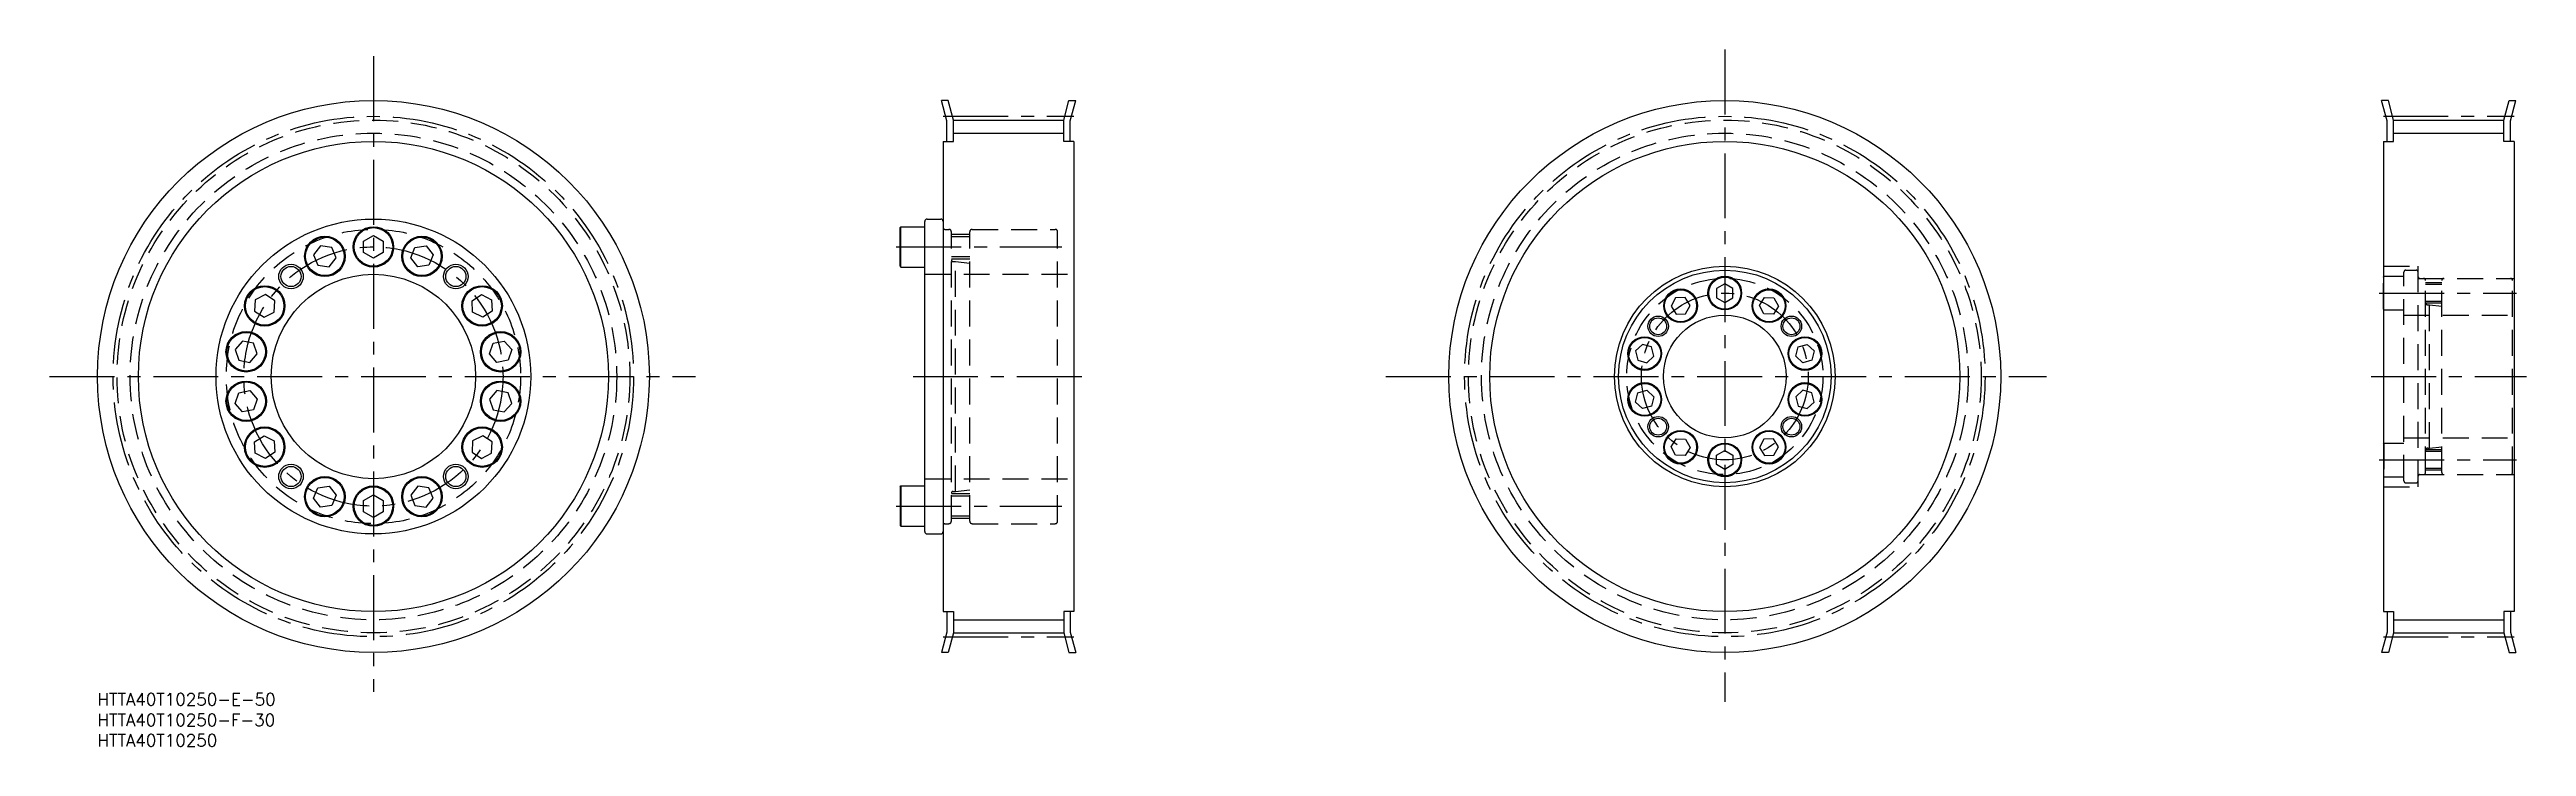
# Model space of a CAD drawing. Extents: x -12 to 594, y -13 to 157.
import ezdxf

# ---------------------------------------------------------------- set-up
doc = ezdxf.new("R2010")
doc.units = 0
doc.header["$LTSCALE"] = 0.5
doc.linetypes.add('CENTER', pattern=[50.8, 31.75, -6.35, 6.35, -6.35])
doc.linetypes.add('DASHED', pattern=[19.05, 12.7, -6.35])
for name, color, linetype in [('MSM_CENTER', 1, 'CENTER'), ('MSM_CONTINUOUS', 7, 'CONTINUOUS'), ('MSM_DASHED', 4, 'DASHED'), ('MSM_NARROW', 5, 'CONTINUOUS'), ('MSM_PART_NUMBER', 7, 'CONTINUOUS')]:
    doc.layers.add(name, color=color, linetype=linetype)
doc.styles.get("Standard").update_dxf_attribs({"font": 'txt.shx', "height": 3, "bigfont": 'bigfont.shx'})

# ---------------------------------------------------------------- blocks, each defined once
blk = doc.blocks.new('*U2')
at = {"layer": 'MSM_PART_NUMBER'}
blk.add_text('HTTA40T10250-E-50', height=3, dxfattribs=at).set_placement((0, -3))
blk = doc.blocks.new('*U3')
at = {"layer": 'MSM_PART_NUMBER'}
blk.add_text('HTTA40T10250-F-30', height=3, dxfattribs=at).set_placement((0, -8))
blk = doc.blocks.new('*U4')
at = {"layer": 'MSM_PART_NUMBER'}
blk.add_text('HTTA40T10250', height=3, dxfattribs=at).set_placement((0, -13))

msp = doc.modelspace()

# ---------------------------------------------------------------- linework, layer by layer
at = {"layer": 'MSM_CENTER'}
for p, q in [((67.5, 155.87), (67.5, 0.35)), ((398.1, 157.48), (398.1, -2.05)), ((206.88, 141.16), (238.88, 141.16)), ((559.21, 141.16), (591.21, 141.16)), ((195.38, 109.2), (235.88, 109.2)), ((558.21, 97.9), (591.81, 97.9)), ((-11.73, 77.5), (146.28, 77.5)), ((199.51, 77.5), (241.88, 77.5)), ((315.17, 77.5), (476.79, 77.5)), ((556.21, 77.5), (594.21, 77.5)), ((558.21, 57.1), (591.81, 57.1)), ((195.38, 45.8), (235.88, 45.8)), ((206.88, 13.84), (238.88, 13.84)), ((559.21, 13.84), (591.21, 13.84))]:
    msp.add_line(p, q, dxfattribs=at)
for centre, radius in [((67.5, 77.5), 63.66), ((398.1, 77.5), 63.66), ((67.5, 77.5), 31.7), ((398.1, 77.5), 20.4)]:
    msp.add_circle(centre, radius, dxfattribs=at)
at = {"layer": 'MSM_CONTINUOUS'}
for p, q in [((207.78, 140.01), (206.44, 145)), ((208.1, 145), (206.44, 145)), ((207.78, 135), (207.78, 140.01)), ((209.38, 140.22), (208.1, 145)), ((209.38, 135), (209.38, 140.22)), ((209.38, 140.22), (236.38, 140.22)), ((236.38, 140.22), (237.66, 145)), ((236.38, 135), (236.38, 140.22)), ((237.66, 145), (239.32, 145)), ((237.98, 140.01), (239.32, 145)), ((237.98, 135), (237.98, 140.01)), ((560.11, 140.01), (558.77, 145)), ((560.43, 145), (558.77, 145)), ((560.11, 135), (560.11, 140.01)), ((561.71, 140.23), (560.43, 145)), ((561.71, 135), (561.71, 140.23)), ((561.71, 140.23), (588.71, 140.23)), ((588.71, 140.23), (589.99, 145)), ((588.71, 135), (588.71, 140.23)), ((589.99, 145), (591.65, 145)), ((590.31, 140.01), (591.65, 145)), ((590.31, 135), (590.31, 140.01)), ((206.88, 135), (206.88, 20)), ((206.88, 135), (209.38, 135)), ((238.88, 135), (236.38, 135)), ((238.88, 135), (238.88, 20)), ((559.21, 135), (559.21, 20)), ((559.21, 135), (561.71, 135)), ((591.21, 135), (588.71, 135)), ((591.21, 135), (591.21, 20)), ((202.38, 39.6), (202.38, 115.4)), ((202.98, 116), (206.28, 116)), ((54.59, 109.46), (52.88, 107.28)), ((57.33, 109.08), (54.59, 109.46)), ((55.96, 109.27), (55.96, 109.27)), ((56.65, 109.17), (56.65, 109.17)), ((58.37, 106.51), (57.33, 109.08)), ((65.1, 110.59), (67.5, 111.97)), ((65.1, 107.81), (65.1, 110.59)), ((67.5, 111.97), (69.9, 110.59)), ((69.9, 110.59), (69.9, 107.81)), ((76.63, 106.51), (77.67, 109.08)), ((77.67, 109.08), (80.41, 109.46)), ((80.41, 109.46), (82.12, 107.28)), ((196.38, 113.91), (196.52, 114.15)), ((196.38, 104.49), (196.38, 113.91)), ((196.52, 104.25), (196.52, 114.15)), ((196.52, 114.15), (202.38, 114.15)), ((52.88, 107.28), (53.92, 104.71)), ((53.92, 104.71), (56.66, 104.32)), ((56.66, 104.32), (58.37, 106.51)), ((67.5, 106.43), (65.1, 107.81)), ((69.9, 107.81), (67.5, 106.43)), ((78.34, 104.32), (76.63, 106.51)), ((81.08, 104.71), (78.34, 104.32)), ((82.12, 107.28), (81.08, 104.71)), ((196.38, 104.49), (196.52, 104.25)), ((196.52, 104.25), (202.38, 104.25)), ((41.06, 97.53), (38.59, 96.27)), ((43.38, 96.02), (41.06, 97.53)), ((91.62, 96.02), (93.94, 97.53)), ((93.94, 97.53), (96.41, 96.27)), ((398.1, 100.21), (396.1, 99.05)), ((396.1, 99.05), (396.1, 96.75)), ((400.1, 99.05), (398.1, 100.21)), ((400.1, 96.75), (400.1, 99.05)), ((38.59, 96.27), (38.44, 93.51)), ((38.44, 93.51), (40.77, 92)), ((40.77, 92), (43.24, 93.26)), ((43.24, 93.26), (43.38, 96.02)), ((91.76, 93.26), (91.62, 96.02)), ((94.23, 92), (91.76, 93.26)), ((96.56, 93.51), (94.23, 92)), ((96.41, 96.27), (96.56, 93.51)), ((386.06, 96.76), (384.98, 94.72)), ((384.98, 94.72), (386.2, 92.76)), ((388.37, 96.84), (386.06, 96.76)), ((386.2, 92.76), (388.51, 92.84)), ((389.59, 94.88), (388.37, 96.84)), ((388.51, 92.84), (389.59, 94.88)), ((396.1, 96.75), (398.1, 95.59)), ((398.1, 95.59), (400.1, 96.75)), ((406.6, 94.88), (407.82, 96.84)), ((407.68, 92.84), (406.6, 94.88)), ((409.99, 92.76), (407.68, 92.84)), ((407.82, 96.84), (410.13, 96.76)), ((411.21, 94.72), (409.99, 92.76)), ((410.13, 96.76), (411.21, 94.72)), ((35.48, 86.17), (33.66, 84.08)), ((38.2, 85.64), (35.48, 86.17)), ((39.1, 83.02), (38.2, 85.64)), ((95.9, 83.02), (96.8, 85.64)), ((96.8, 85.64), (99.52, 86.17)), ((99.52, 86.17), (101.34, 84.08)), ((377.93, 85.36), (376.27, 83.76)), ((380.15, 84.73), (377.93, 85.36)), ((416.04, 84.73), (418.26, 85.36)), ((418.26, 85.36), (419.93, 83.76)), ((33.66, 84.08), (34.56, 81.46)), ((34.56, 81.46), (37.28, 80.93)), ((37.28, 80.93), (39.1, 83.02)), ((97.72, 80.93), (95.9, 83.02)), ((100.44, 81.46), (97.72, 80.93)), ((101.34, 84.08), (100.44, 81.46)), ((376.27, 83.76), (376.83, 81.52)), ((376.83, 81.52), (379.05, 80.88)), ((379.05, 80.88), (380.71, 82.49)), ((380.71, 82.49), (380.15, 84.73)), ((415.49, 82.49), (416.04, 84.73)), ((417.15, 80.88), (415.49, 82.49)), ((419.37, 81.52), (417.15, 80.88)), ((419.93, 83.76), (419.37, 81.52)), ((33.66, 70.92), (34.56, 73.54)), ((34.56, 73.54), (37.28, 74.07)), ((37.28, 74.07), (39.1, 71.98)), ((97.72, 74.07), (95.9, 71.98)), ((100.44, 73.54), (97.72, 74.07)), ((101.34, 70.92), (100.44, 73.54)), ((376.27, 71.24), (376.83, 73.48)), ((376.83, 73.48), (379.05, 74.12)), ((379.05, 74.12), (380.71, 72.51)), ((417.15, 74.12), (415.49, 72.51)), ((419.37, 73.48), (417.15, 74.12)), ((419.93, 71.24), (419.37, 73.48)), ((35.48, 68.83), (33.66, 70.92)), ((38.2, 69.36), (35.48, 68.83)), ((39.1, 71.98), (38.2, 69.36)), ((95.9, 71.98), (96.8, 69.36)), ((96.8, 69.36), (99.52, 68.83)), ((99.52, 68.83), (101.34, 70.92)), ((377.93, 69.64), (376.27, 71.24)), ((380.15, 70.27), (377.93, 69.64)), ((380.71, 72.51), (380.15, 70.27)), ((415.49, 72.51), (416.04, 70.27)), ((416.04, 70.27), (418.26, 69.64)), ((418.26, 69.64), (419.93, 71.24)), ((38.44, 61.49), (40.77, 63)), ((38.59, 58.73), (38.44, 61.49)), ((40.77, 63), (43.24, 61.74)), ((43.24, 61.74), (43.38, 58.98)), ((91.76, 61.74), (91.62, 58.98)), ((94.23, 63), (91.76, 61.74)), ((96.56, 61.49), (94.23, 63)), ((96.41, 58.73), (96.56, 61.49)), ((384.98, 60.28), (386.2, 62.24)), ((386.2, 62.24), (388.51, 62.16)), ((388.51, 62.16), (389.59, 60.12)), ((407.68, 62.16), (406.6, 60.12)), ((409.99, 62.24), (407.68, 62.16)), ((411.21, 60.28), (409.99, 62.24)), ((41.06, 57.47), (38.59, 58.73)), ((43.38, 58.98), (41.06, 57.47)), ((91.62, 58.98), (93.94, 57.47)), ((93.94, 57.47), (96.41, 58.73)), ((386.06, 58.24), (384.98, 60.28)), ((388.37, 58.16), (386.06, 58.24)), ((389.59, 60.12), (388.37, 58.16)), ((396.1, 58.25), (398.1, 59.41)), ((396.1, 55.95), (396.1, 58.25)), ((398.1, 54.79), (396.1, 55.95)), ((398.1, 59.41), (400.1, 58.25)), ((400.1, 55.95), (398.1, 54.79)), ((400.1, 58.25), (400.1, 55.95)), ((406.6, 60.12), (407.82, 58.16)), ((407.82, 58.16), (410.13, 58.24)), ((410.13, 58.24), (411.21, 60.28)), ((52.88, 47.72), (53.92, 50.29)), ((53.92, 50.29), (56.66, 50.68)), ((56.66, 50.68), (58.37, 48.49)), ((58.37, 48.49), (57.33, 45.92)), ((65.1, 47.19), (67.5, 48.57)), ((67.5, 48.57), (69.9, 47.19)), ((78.34, 50.68), (76.63, 48.49)), ((76.63, 48.49), (77.67, 45.92)), ((81.08, 50.29), (78.34, 50.68)), ((82.12, 47.72), (81.08, 50.29)), ((196.38, 50.51), (196.52, 50.75)), ((196.38, 50.51), (196.38, 41.09)), ((196.52, 50.75), (196.52, 40.85)), ((196.52, 50.75), (202.38, 50.75)), ((54.59, 45.54), (52.88, 47.72)), ((57.33, 45.92), (54.59, 45.54)), ((65.1, 44.41), (65.1, 47.19)), ((67.5, 43.03), (65.1, 44.41)), ((69.9, 44.41), (67.5, 43.03)), ((69.9, 47.19), (69.9, 44.41)), ((77.67, 45.92), (80.41, 45.54)), ((80.41, 45.54), (82.12, 47.72)), ((196.38, 41.09), (196.52, 40.85)), ((196.52, 40.85), (202.38, 40.85)), ((202.98, 39), (206.28, 39)), ((206.88, 20), (209.38, 20)), ((207.78, 20), (207.78, 14.99)), ((209.38, 20), (209.38, 14.77)), ((236.38, 20), (236.38, 14.77)), ((238.88, 20), (236.38, 20)), ((237.98, 20), (237.98, 14.99)), ((559.21, 20), (561.71, 20)), ((560.11, 20), (560.11, 14.99)), ((561.71, 20), (561.71, 14.78)), ((588.71, 20), (588.71, 14.78)), ((591.21, 20), (588.71, 20)), ((590.31, 20), (590.31, 14.99)), ((207.78, 14.99), (206.44, 10)), ((209.38, 14.77), (208.1, 10)), ((209.38, 14.77), (236.38, 14.77)), ((236.38, 14.77), (237.66, 10)), ((237.98, 14.99), (239.32, 10)), ((560.11, 14.99), (558.77, 10)), ((561.71, 14.78), (560.43, 10)), ((561.71, 14.78), (588.71, 14.78)), ((588.71, 14.78), (589.99, 10)), ((590.31, 14.99), (591.65, 10)), ((208.1, 10), (206.44, 10)), ((237.66, 10), (239.32, 10)), ((560.43, 10), (558.77, 10)), ((589.99, 10), (591.65, 10))]:
    msp.add_line(p, q, dxfattribs=at)
for centre, radius in [((67.5, 77.5), 67.5), ((398.1, 77.5), 67.5), ((67.5, 77.5), 57.5), ((398.1, 77.5), 57.5), ((67.5, 77.5), 38.5), ((55.62, 106.89), 4.95), ((55.62, 106.89), 4.71), ((67.5, 109.2), 4.95), ((67.5, 109.2), 4.71), ((79.38, 106.89), 4.95), ((79.38, 106.89), 4.71), ((47.34, 101.96), 2.46), ((87.66, 101.96), 2.46), ((398.1, 77.5), 27), ((398.1, 77.5), 26), ((40.91, 94.77), 4.95), ((40.91, 94.77), 4.71), ((67.5, 77.5), 25), ((94.09, 94.77), 4.95), ((94.09, 94.77), 4.71), ((387.29, 94.8), 4.12), ((387.29, 94.8), 3.92), ((398.1, 97.9), 4.12), ((398.1, 97.9), 3.92), ((408.91, 94.8), 4.12), ((408.91, 94.8), 3.92), ((381.8, 89.78), 2.07), ((398.1, 77.5), 15), ((414.39, 89.78), 2.07), ((36.38, 83.55), 4.95), ((36.38, 83.55), 4.71), ((98.62, 83.55), 4.95), ((98.62, 83.55), 4.71), ((378.49, 83.12), 4.12), ((378.49, 83.12), 3.92), ((417.71, 83.12), 4.12), ((417.71, 83.12), 3.92), ((36.38, 71.45), 4.95), ((36.38, 71.45), 4.71), ((98.62, 71.45), 4.95), ((98.62, 71.45), 4.71), ((378.49, 71.88), 4.12), ((378.49, 71.88), 3.92), ((417.71, 71.88), 4.12), ((417.71, 71.88), 3.92), ((381.8, 65.22), 2.07), ((414.39, 65.22), 2.07), ((40.91, 60.23), 4.95), ((40.91, 60.23), 4.71), ((94.09, 60.23), 4.95), ((94.09, 60.23), 4.71), ((387.29, 60.2), 4.12), ((387.29, 60.2), 3.92), ((398.1, 57.1), 4.12), ((398.1, 57.1), 3.92), ((408.91, 60.2), 4.12), ((408.91, 60.2), 3.92), ((47.34, 53.04), 2.46), ((87.66, 53.04), 2.46), ((55.62, 48.11), 4.95), ((55.62, 48.11), 4.71), ((67.5, 45.8), 4.95), ((67.5, 45.8), 4.71), ((79.37, 48.11), 4.95), ((79.37, 48.11), 4.71)]:
    msp.add_circle(centre, radius, dxfattribs=at)
for centre, start, end in [((202.98, 115.4), 90, 180), ((206.28, 115.4), 0, 90), ((202.98, 39.6), 179.99855, 269.99854), ((206.28, 39.6), 270, 0)]:
    msp.add_arc(centre, 0.6, start, end, dxfattribs=at)
at = {"layer": 'MSM_DASHED'}
for p, q in [((207.29, 113.5), (208.28, 113.5)), ((208.88, 42.1), (208.88, 112.9)), ((213.38, 112.2), (208.88, 112.2)), ((213.38, 111.66), (208.88, 111.66)), ((213.38, 42.1), (213.38, 112.9)), ((213.98, 113.5), (234.28, 113.5)), ((234.88, 42.1), (234.88, 112.9)), ((213.38, 106.74), (208.88, 106.74)), ((213.38, 106.2), (208.88, 106.2)), ((209.29, 105.61), (209.88, 105.61)), ((209.88, 49.39), (209.88, 105.61)), ((209.88, 105.61), (213.38, 105.22)), ((559.21, 104.5), (567.71, 104.5)), ((564.71, 103.5), (567.21, 103.5)), ((567.71, 101.5), (567.71, 104.5)), ((202.38, 102.5), (238.88, 102.5)), ((559.21, 101.82), (559.33, 102.02)), ((559.21, 93.98), (559.21, 101.82)), ((559.33, 93.77), (559.33, 102.02)), ((559.33, 102.02), (564.21, 102.02)), ((564.21, 52), (564.21, 103)), ((567.71, 50.5), (567.71, 103)), ((567.71, 101.5), (591.21, 101.5)), ((569.51, 54), (569.51, 101)), ((573.51, 100.4), (569.51, 100.4)), ((573.51, 99.97), (569.51, 99.97)), ((573.51, 54), (573.51, 101)), ((590.81, 54), (590.81, 101)), ((559.21, 93.98), (559.33, 93.77)), ((559.33, 93.77), (564.21, 93.77)), ((564.21, 92.5), (590.81, 92.5)), ((573.51, 95.83), (569.51, 95.83)), ((573.51, 95.4), (569.51, 95.4)), ((570.11, 95.02), (570.51, 95.02)), ((570.51, 59.98), (570.51, 95.02)), ((570.51, 95.02), (573.51, 94.69)), ((564.21, 90.25), (564.21, 90.25)), ((559.21, 61.02), (559.33, 61.22)), ((559.21, 61.02), (559.21, 53.18)), ((559.33, 61.22), (559.33, 52.97)), ((559.33, 61.22), (564.21, 61.22)), ((564.21, 62.5), (590.81, 62.5)), ((573.51, 59.6), (569.51, 59.6)), ((573.51, 59.17), (569.51, 59.17)), ((573.51, 55.03), (569.51, 55.03)), ((573.51, 54.6), (569.51, 54.6)), ((570.11, 59.98), (570.51, 59.98)), ((570.51, 59.98), (573.51, 60.31)), ((202.38, 52.5), (238.88, 52.5)), ((213.38, 48.8), (208.88, 48.8)), ((209.29, 49.39), (209.88, 49.39)), ((209.88, 49.39), (213.38, 49.78)), ((559.21, 53.18), (559.33, 52.97)), ((559.21, 50.5), (567.71, 50.5)), ((559.33, 52.97), (564.21, 52.97)), ((564.71, 51.5), (567.21, 51.5)), ((567.71, 53.5), (591.21, 53.5)), ((568.12, 53.5), (569.01, 53.5)), ((213.38, 48.26), (208.88, 48.26)), ((213.38, 43.34), (208.88, 43.34)), ((213.38, 42.8), (208.88, 42.8)), ((207.29, 41.5), (208.28, 41.5)), ((213.98, 41.5), (234.28, 41.5))]:
    msp.add_line(p, q, dxfattribs=at)
for centre, radius in [((67.5, 77.5), 62.72), ((398.1, 77.5), 62.72), ((67.5, 77.5), 59.52), ((398.1, 77.5), 59.52), ((67.5, 77.5), 36), ((398.1, 77.5), 24)]:
    msp.add_circle(centre, radius, dxfattribs=at)
for centre, radius, start, end in [((207.29, 113.91), 0.41, 180, 270), ((208.28, 112.9), 0.6, 0, 90), ((213.98, 112.9), 0.6, 90, 180), ((234.28, 112.9), 0.6, 0, 90), ((209.29, 106.02), 0.41, 180, 270), ((564.71, 103), 0.5, 90, 180.00087), ((567.21, 103), 0.5, 0, 90), ((568.12, 101.91), 0.41, 180, 270), ((569.01, 101), 0.5, 0, 90), ((574.01, 101), 0.5, 90, 180), ((590.31, 101), 0.5, 0, 90), ((570.11, 95.62), 0.6, 180, 270), ((570.11, 59.38), 0.6, 90, 180), ((209.29, 48.98), 0.41, 90, 180), ((564.71, 52), 0.5, 179.99913, 270), ((567.21, 52), 0.5, 270, 0), ((568.12, 53.09), 0.41, 90, 180), ((569.01, 54), 0.5, 270, 0), ((574.01, 54), 0.5, 180, 270), ((590.31, 54), 0.5, 270, 0), ((207.29, 41.09), 0.41, 90, 180), ((208.28, 42.1), 0.6, 270, 0), ((213.98, 42.1), 0.6, 180, 270), ((234.28, 42.1), 0.6, 270, 0)]:
    msp.add_arc(centre, radius, start, end, dxfattribs=at)
at = {"layer": 'MSM_NARROW'}
for p, q in [((209.38, 137.02), (236.38, 137.02)), ((561.71, 137.03), (588.71, 137.03)), ((209.38, 17.97), (236.38, 17.97)), ((561.71, 17.98), (588.71, 17.98))]:
    msp.add_line(p, q, dxfattribs=at)
for centre, radius in [((47.34, 101.96), 3), ((87.66, 101.96), 3), ((381.8, 89.78), 2.5), ((414.39, 89.78), 2.5), ((381.8, 65.22), 2.5), ((414.39, 65.22), 2.5), ((47.34, 53.04), 3), ((87.66, 53.04), 3)]:
    msp.add_circle(centre, radius, dxfattribs=at)

# ---------------------------------------------------------------- block references
at = {"layer": 'MSM_CONTINUOUS'}
for name in ['*U2', '*U3', '*U4']:
    msp.add_blockref(name, (0, 0), dxfattribs=at)

doc.saveas('drawing.dxf')
